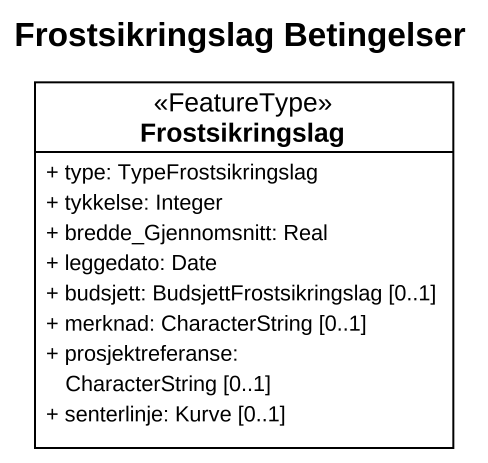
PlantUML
@startuml
title Frostsikringslag Betingelser
hide circle
hide empty members
skinparam classAttributeIconSize 0
class Frostsikringslag <<FeatureType>> {
  + type: TypeFrostsikringslag
  + tykkelse: Integer
  + bredde_Gjennomsnitt: Real
  + leggedato: Date
  + budsjett: BudsjettFrostsikringslag [0..1]
  + merknad: CharacterString [0..1]
  + prosjektreferanse: CharacterString [0..1]
  + senterlinje: Kurve [0..1]
}
@enduml
